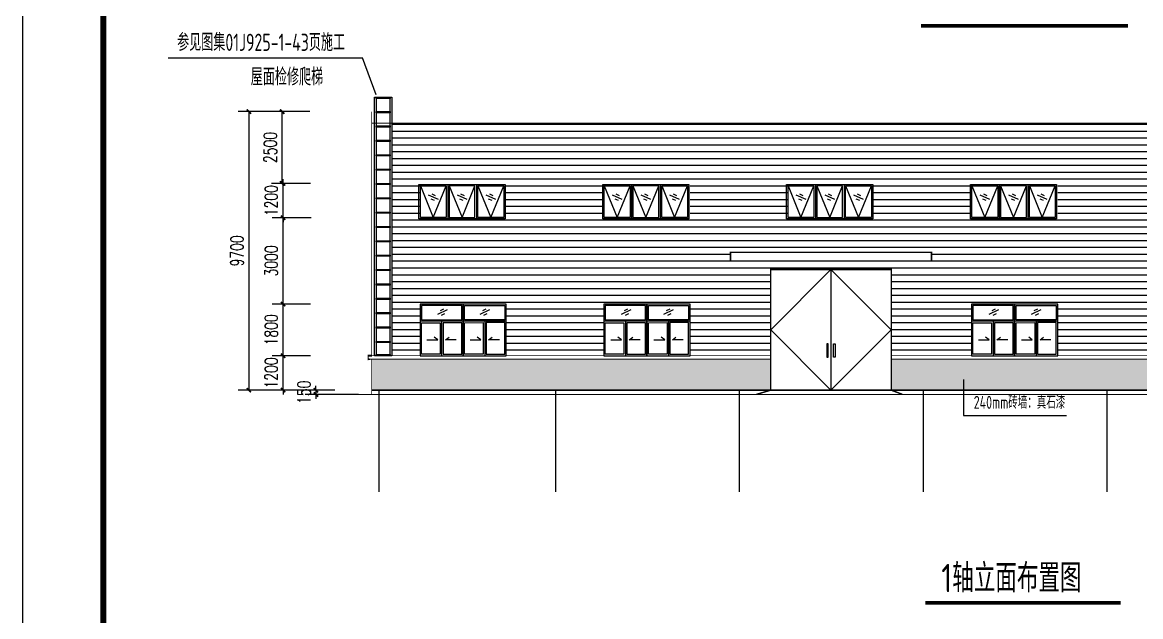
# Model space of a CAD drawing. Extents: x 180850 to 1399066, y 48356 to 327880.
# Drawn here: x 675093 to 714025, y 253601 to 274296 of the extents above; entities that cross this region are included whole.
import ezdxf
from ezdxf.enums import TextEntityAlignment as Align

# ---------------------------------------------------------------- set-up
doc = ezdxf.new("R2010")
doc.units = 0
doc.header["$LTSCALE"] = 1000
for name, color, linetype in [('AXIS', 3, 'Continuous'), ('DIM_SYMB', 3, 'Continuous'), ('PUB_DIM', 3, 'Continuous'), ('PUB_TEXT', 7, 'Continuous'), ('PUB_TITLE', 4, 'Continuous'), ('TEXT', 7, 'Continuous')]:
    doc.layers.add(name, color=color, linetype=linetype)
doc.styles.add('_TCH_DIM_T3', font='SIMPLEX', dxfattribs={"width": 0.7058823529411765, "bigfont": 'GBCBIG'})
doc.styles.add('C', font='tssdeng.shx', dxfattribs={"height": 3, "bigfont": 'tssdchn.shx'})
doc.styles.add('TSSD_Norm', font='tssdeng.shx', dxfattribs={"bigfont": 'hztxt.shx'})
doc.dimstyles.new('_TCH_ARCH&&150', dxfattribs={"dimtxt": 446.25, "dimasz": 150, "dimexe": 375, "dimexo": 450, "dimgap": 189.375, "dimtad": 1, "dimdec": 0, "dimzin": 0, "dimdsep": 46, "dimtxsty": '_TCH_DIM_T3', "dimblk": 'ARCHTICK', "dimcen": 0.09, "dimclrd": 3, "dimclre": 3, "dimclrt": 7, "dimazin": 2, "dimtfac": 1, "dimtdec": 0, "dimtix": 1, "dimtmove": 2, "dimatfit": 3, "dimfxl": 1, "dimtolj": 1, "dimtzin": 0, "dimarcsym": 0})

# ---------------------------------------------------------------- blocks, each defined once
blk = doc.blocks.new('A$C5AE57A66')
at = {"color": 2}
for points in [[(-0.0008915122598409653, 9000.000935267366), (59.0210630488582, 9000.000935267366), (59.0210630488582, 0.0009352673660032451), (-0.0008915122598409653, 0.0009352673660032451)], [(59.0210630488582, 9000.000935267366), (540.9771539266221, 9000.000935267366), (540.9771539266221, 8961.688499149866), (59.0210630488582, 8961.688499149866)], [(540.9771539266221, 9000.000935267366), (599.9991084877402, 9000.000935267366), (599.9991084877402, 0.0009352673660032451), (540.9771539266221, 0.0009352673660032451)], [(59.0210630488582, 8500.000935267366), (540.9771539266221, 8500.000935267366), (540.9771539266221, 8461.688499149866), (59.0210630488582, 8461.688499149866)], [(59.0210630488582, 8000.000935267366), (540.9771539266221, 8000.000935267366), (540.9771539266221, 7961.688499149866), (59.0210630488582, 7961.688499149866)], [(59.0210630488582, 7500.000935267366), (540.9771539266221, 7500.000935267366), (540.9771539266221, 7461.688499149866), (59.0210630488582, 7461.688499149866)], [(59.0210630488582, 7000.000935267366), (540.9771539266221, 7000.000935267366), (540.9771539266221, 6961.688499149866), (59.0210630488582, 6961.688499149866)], [(59.0210630488582, 6500.000935267366), (540.9771539266221, 6500.000935267366), (540.9771539266221, 6461.688499149866), (59.0210630488582, 6461.688499149866)], [(59.0210630488582, 6000.000935267366), (540.9771539266221, 6000.000935267366), (540.9771539266221, 5961.688499149866), (59.0210630488582, 5961.688499149866)], [(59.0210630488582, 5500.000935267366), (540.9771539266221, 5500.000935267366), (540.9771539266221, 5461.688499149866), (59.0210630488582, 5461.688499149866)], [(59.0210630488582, 5000.000935267366), (540.9771539266221, 5000.000935267366), (540.9771539266221, 4961.688499149866), (59.0210630488582, 4961.688499149866)], [(59.0210630488582, 4500.000935267366), (540.9771539266221, 4500.000935267366), (540.9771539266221, 4461.688499149866), (59.0210630488582, 4461.688499149866)], [(59.0210630488582, 4000.000935267366), (540.9771539266221, 4000.000935267366), (540.9771539266221, 3961.688499149866), (59.0210630488582, 3961.688499149866)], [(59.0210630488582, 3500.000935267366), (540.9771539266221, 3500.000935267366), (540.9771539266221, 3461.688499149866), (59.0210630488582, 3461.688499149866)], [(59.0210630488582, 3000.000935267366), (540.9771539266221, 3000.000935267366), (540.9771539266221, 2961.688499149866), (59.0210630488582, 2961.688499149866)], [(59.0210630488582, 2500.000935267366), (540.9771539266221, 2500.000935267366), (540.9771539266221, 2461.688499149866), (59.0210630488582, 2461.688499149866)], [(59.0210630488582, 2000.000935267366), (540.9771539266221, 2000.000935267366), (540.9771539266221, 1961.688499149866), (59.0210630488582, 1961.688499149866)], [(59.0210630488582, 1500.000935267366), (540.9771539266221, 1500.000935267366), (540.9771539266221, 1461.688499149866), (59.0210630488582, 1461.688499149866)], [(59.0210630488582, 1000.000935267366), (540.9771539266221, 1000.000935267366), (540.9771539266221, 961.6884991498664), (59.0210630488582, 961.6884991498664)], [(59.0210630488582, 500.000935267366), (540.9771539266221, 500.000935267366), (540.9771539266221, 461.6884991498664), (59.0210630488582, 461.6884991498664)], [(59.0210630488582, 38.3133713848656), (540.9771539266221, 38.3133713848656), (540.9771539266221, 0.0009352673660032451), (59.0210630488582, 0.0009352673660032451)]]:
    blk.add_lwpolyline(points, close=True, dxfattribs=at)
blk = doc.blocks.new('_ArchTick')
at = {"color": 0, "linetype": 'ByBlock', "const_width": 0.4}
blk.add_lwpolyline([(-0.5, -0.5), (0.5, 0.5)], dxfattribs=at)
blk = doc.blocks.new('*D434')
at = {"layer": 'Defpoints', "color": 0, "transparency": 16777216}
for p in [(684170.0298048204, 262688.0102432028), (685578.3136841184, 262688.0102432028), (685578.3136841184, 261487.931072564)]:
    blk.add_point(p, dxfattribs=at)
at = {"layer": 'PUB_DIM', "color": 3, "lineweight": -2, "transparency": 16777216}
for p, q in [((684170.0298048204, 262688.0102432028), (684170.0298048204, 262838.0102432028)), ((685128.3136841184, 262688.0102432028), (683795.0298048204, 262688.0102432028)), ((684170.0298048203, 261487.931072564), (684170.0298048204, 262688.0102432028)), ((685128.3136841184, 261487.931072564), (683795.0298048203, 261487.931072564)), ((684170.0298048203, 261487.931072564), (684170.0298048203, 261337.931072564))]:
    blk.add_line(p, q, dxfattribs=at)
at = {"layer": 'PUB_DIM', "color": 3, "lineweight": -2, "transparency": 16777216, "xscale": 150, "yscale": 150, "zscale": 150}
for p, rotation in [((684170.0298048204, 262688.0102432028), 270), ((684170.0298048203, 261487.931072564), 90)]:
    blk.add_blockref('_ArchTick', p, dxfattribs=dict(at, rotation=rotation))
at = {"layer": 'PUB_DIM', "color": 7, "transparency": 16777216, "insert": (683757.5298048203, 262087.9706578835), "char_height": 446.25, "attachment_point": 5, "rotation": 90, "style": '_TCH_DIM_T3'}
blk.add_mtext('\\A1;1200', dxfattribs=at)
blk = doc.blocks.new('*D435')
at = {"layer": 'Defpoints', "color": 0, "transparency": 16777216}
for p in [(684170.0298048204, 264488.0102432029), (685578.3136841184, 264488.0102432029), (685578.3136841184, 262688.0102432028)]:
    blk.add_point(p, dxfattribs=at)
at = {"layer": 'PUB_DIM', "color": 3, "lineweight": -2, "transparency": 16777216}
for p, q in [((685128.3136841184, 264488.0102432029), (683795.0298048204, 264488.0102432029)), ((684170.0298048204, 262688.0102432028), (684170.0298048204, 264488.0102432029)), ((685128.3136841184, 262688.0102432028), (683795.0298048204, 262688.0102432028))]:
    blk.add_line(p, q, dxfattribs=at)
at = {"layer": 'PUB_DIM', "color": 3, "lineweight": -2, "transparency": 16777216, "xscale": 150, "yscale": 150, "zscale": 150}
for p, rotation in [((684170.0298048204, 264488.0102432029), 90), ((684170.0298048204, 262688.0102432028), 270)]:
    blk.add_blockref('_ArchTick', p, dxfattribs=dict(at, rotation=rotation))
at = {"layer": 'PUB_DIM', "color": 7, "transparency": 16777216, "insert": (683757.5298048203, 263588.010243203), "char_height": 446.25, "attachment_point": 5, "rotation": 90, "style": '_TCH_DIM_T3'}
blk.add_mtext('\\A1;1800', dxfattribs=at)
blk = doc.blocks.new('*D436')
at = {"layer": 'Defpoints', "color": 0, "transparency": 16777216}
for p in [(684170.0298048204, 267487.931072558), (685594.5952643544, 267487.931072558, -3.967477848994649), (685578.3136841184, 264488.0102432029)]:
    blk.add_point(p, dxfattribs=at)
at = {"layer": 'PUB_DIM', "color": 3, "lineweight": -2, "transparency": 16777216}
for p, q in [((685144.5952643544, 267487.931072558), (683795.0298048204, 267487.931072558)), ((684170.0298048204, 264488.0102432029), (684170.0298048204, 267487.931072558)), ((685128.3136841184, 264488.0102432029), (683795.0298048204, 264488.0102432029))]:
    blk.add_line(p, q, dxfattribs=at)
at = {"layer": 'PUB_DIM', "color": 3, "lineweight": -2, "transparency": 16777216, "xscale": 150, "yscale": 150, "zscale": 150}
for p, rotation in [((684170.0298048204, 267487.931072558), 90), ((684170.0298048204, 264488.0102432029), 270)]:
    blk.add_blockref('_ArchTick', p, dxfattribs=dict(at, rotation=rotation))
at = {"layer": 'PUB_DIM', "color": 7, "transparency": 16777216, "insert": (683757.5298048203, 265987.9706578806), "char_height": 446.25, "attachment_point": 5, "rotation": 90, "style": '_TCH_DIM_T3'}
blk.add_mtext('\\A1;3000', dxfattribs=at)
blk = doc.blocks.new('*D437')
at = {"layer": 'Defpoints', "color": 0, "transparency": 16777216}
for p in [(684170.0298048204, 268687.9302481315), (685578.3136841184, 268687.9302481315), (685594.5952643544, 267487.931072558, -3.967477848994649)]:
    blk.add_point(p, dxfattribs=at)
at = {"layer": 'PUB_DIM', "color": 3, "lineweight": -2, "transparency": 16777216}
for p, q in [((685128.3136841184, 268687.9302481315), (683795.0298048204, 268687.9302481315)), ((684170.0298048204, 268687.9302481315), (684170.0298048204, 268837.9302481315)), ((684170.0298048204, 267487.931072558), (684170.0298048204, 268687.9302481315)), ((685144.5952643544, 267487.931072558), (683795.0298048204, 267487.931072558)), ((684170.0298048204, 267487.931072558), (684170.0298048204, 267337.931072558))]:
    blk.add_line(p, q, dxfattribs=at)
at = {"layer": 'PUB_DIM', "color": 3, "lineweight": -2, "transparency": 16777216, "xscale": 150, "yscale": 150, "zscale": 150}
for p, rotation in [((684170.0298048204, 268687.9302481315), 270), ((684170.0298048204, 267487.931072558), 90)]:
    blk.add_blockref('_ArchTick', p, dxfattribs=dict(at, rotation=rotation))
at = {"layer": 'PUB_DIM', "color": 7, "transparency": 16777216, "insert": (683757.5298048203, 268087.9306603448), "char_height": 446.25, "attachment_point": 5, "rotation": 90, "style": '_TCH_DIM_T3'}
blk.add_mtext('\\A1;1200', dxfattribs=at)
blk = doc.blocks.new('*D438')
at = {"layer": 'Defpoints', "color": 0, "transparency": 16777216}
for p in [(684136.7363428116, 271187.8510774866), (685545.0202221096, 271187.8510774866), (685578.3136841184, 268687.9302481315)]:
    blk.add_point(p, dxfattribs=at)
at = {"layer": 'PUB_DIM', "color": 3, "lineweight": -2, "transparency": 16777216}
for p, q in [((685095.0202221096, 271187.8510774866), (683761.7363428116, 271187.8510774866)), ((684136.7363428116, 268687.9302481315), (684136.7363428116, 271187.8510774866)), ((685128.3136841184, 268687.9302481315), (683761.7363428116, 268687.9302481315))]:
    blk.add_line(p, q, dxfattribs=at)
at = {"layer": 'PUB_DIM', "color": 3, "lineweight": -2, "transparency": 16777216, "xscale": 150, "yscale": 150, "zscale": 150}
for p, rotation in [((684136.7363428116, 271187.8510774866), 90), ((684136.7363428116, 268687.9302481315), 270)]:
    blk.add_blockref('_ArchTick', p, dxfattribs=dict(at, rotation=rotation))
at = {"layer": 'PUB_DIM', "color": 7, "transparency": 16777216, "insert": (683724.2363428115, 269937.8906628092), "char_height": 446.25, "attachment_point": 5, "rotation": 90, "style": '_TCH_DIM_T3'}
blk.add_mtext('\\A1;2500', dxfattribs=at)
blk = doc.blocks.new('*D439')
at = {"layer": 'Defpoints', "color": 0, "transparency": 16777216}
for p in [(685545.0202221096, 271187.8510774866), (682977.9873808696, 261487.931072564), (685578.3136841184, 261487.931072564)]:
    blk.add_point(p, dxfattribs=at)
at = {"layer": 'PUB_DIM', "color": 3, "lineweight": -2, "transparency": 16777216}
for p, q in [((685095.0202221096, 271187.8510774866), (682602.9873808697, 271187.8510774866)), ((682977.9873808697, 271187.8510774866), (682977.9873808696, 261487.931072564)), ((685128.3136841184, 261487.931072564), (682602.9873808696, 261487.931072564))]:
    blk.add_line(p, q, dxfattribs=at)
at = {"layer": 'PUB_DIM', "color": 3, "lineweight": -2, "transparency": 16777216, "xscale": 150, "yscale": 150, "zscale": 150}
for p, rotation in [((682977.9873808697, 271187.8510774866), 90), ((682977.9873808696, 261487.931072564), 270)]:
    blk.add_blockref('_ArchTick', p, dxfattribs=dict(at, rotation=rotation))
at = {"layer": 'PUB_DIM', "color": 7, "transparency": 16777216, "insert": (682565.4873808696, 266337.8910750254), "char_height": 446.25, "attachment_point": 5, "rotation": 90, "style": '_TCH_DIM_T3'}
blk.add_mtext('\\A1;9700', dxfattribs=at)
blk = doc.blocks.new('*D2074')
at = {"layer": 'Defpoints', "color": 0, "transparency": 16777216}
for p in [(685312.5, 261338.0798567304), (686420.9986579507, 261488.0799393711), (687250.3111378875, 261338.0798567304)]:
    blk.add_point(p, dxfattribs=at)
at = {"layer": 'PUB_DIM', "color": 3, "lineweight": -2, "transparency": 16777216}
for p, q in [((685312.5, 261488.0799393711), (685312.5, 261638.0799393711)), ((685970.9986579507, 261488.0799393711), (684937.5, 261488.0799393711)), ((686800.3111378875, 261338.0798567304), (684937.5, 261338.0798567304)), ((685312.5, 261488.0799393711), (685312.5, 261338.0798567304)), ((685312.5, 261338.0798567304), (685312.5, 261188.0798567304))]:
    blk.add_line(p, q, dxfattribs=at)
at = {"layer": 'PUB_DIM', "color": 3, "lineweight": -2, "transparency": 16777216, "xscale": 150, "yscale": 150, "zscale": 150}
for p, rotation in [((685312.5, 261488.0799393711), 270), ((685312.5, 261338.0798567304), 90)]:
    blk.add_blockref('_ArchTick', p, dxfattribs=dict(at, rotation=rotation))
at = {"layer": 'PUB_DIM', "color": 7, "transparency": 16777216, "insert": (684900, 261413.0798980509), "char_height": 446.25, "attachment_point": 5, "rotation": 90, "style": '_TCH_DIM_T3'}
blk.add_mtext('\\A1;150', dxfattribs=at)

msp = doc.modelspace()

# ---------------------------------------------------------------- hatches: boundary and pattern name
h = msp.add_hatch()
h.set_pattern_fill('ANSI31', scale=150, angle=315)
h.set_pattern_definition([(0, (0, 0), (7.105427357601002e-14, 238.125), [])])
h.paths.add_polyline_path([(738448.4056219371, 270787.7760368803), (687956.7570539451, 270787.8541173941), (687956.7570539451, 262687.9310725643), (688938.1817103456, 262687.931072565), (688938.1817103476, 264487.8519019859), (691938.211710347, 264487.851901983), (691938.2117103449, 262687.931072567), (695338.1817103456, 262687.9310725693), (695338.1817103476, 264487.8519019859), (698338.211710347, 264487.851901983), (698338.2117103449, 262687.9310725713), (701144.4996282085, 262687.9310725732), (701144.4988425914, 265687.9025063709), (705344.498863498, 265687.902506367), (705344.499649138, 262687.8432329073), (708138.1817103456, 262687.8436523551), (708138.1817103476, 264487.8519019859), (711138.211710347, 264487.851901983), (711138.2117103449, 262687.8441027843), (714538.1817103456, 262687.8446132611), (714538.1817103476, 264487.8519019859), (717538.211710347, 264487.851901983), (717538.2117103449, 262687.8450636903), (720344.4996282308, 262687.8454850308), (720344.4988425914, 265687.9025063709), (724544.498863498, 265687.902506367), (724544.4996491371, 262687.8465849051), (727338.1817103456, 262687.8476532549), (727338.1817103476, 264487.8519019859), (730338.211710347, 264487.851901983), (730338.2117103449, 262687.8488005156), (733738.1817103456, 262687.85010072), (733738.1817103476, 264487.8519019859), (736738.211710347, 264487.851901983), (736738.2117103449, 262687.8512479807), (738448.4056219519, 262687.8519019869)])
h.paths.add_polyline_path([(711138.2117103474, 267487.9302481315), (708138.2117103474, 267487.9302481264), (708138.2117103453, 268687.9302481264), (711138.2117103453, 268687.9302481315)], flags=16)
h.paths.add_polyline_path([(711088.5753235413, 267537.9556435632), (710188.5223664899, 267537.9181857553), (710188.515223631, 268637.9181857042), (711088.5681806825, 268637.955643512)], flags=0)
h.paths.add_polyline_path([(714538.2117103453, 268687.9302481264), (717538.2117103453, 268687.9302481315), (717538.2117103474, 267487.9302481315), (714538.2117103474, 267487.9302481264)], flags=16)
h.paths.add_polyline_path([(710088.2130822985, 267537.9302481298), (709188.2117103474, 267537.9302481282), (709188.2097590807, 268637.9206360271), (710088.2111310317, 268637.9206360286)], flags=0)
h.paths.add_polyline_path([(714588.1517103479, 267537.9302481265), (714588.1497590811, 268637.9206360254), (715488.2097590807, 268637.9206360269), (715488.2117103474, 267537.930248128)], flags=0)
h.paths.add_polyline_path([(709088.2117103474, 267537.930248128), (708188.1517103479, 267537.9302481265), (708188.1497590811, 268637.9206360254), (709088.2097590807, 268637.9206360269)], flags=0)
h.paths.add_polyline_path([(715588.2117103474, 267537.9302481282), (715588.2097590807, 268637.9206360271), (716488.2111310317, 268637.9206360286), (716488.2130822985, 267537.9302481298)], flags=0)
h.paths.add_polyline_path([(716588.5223664899, 267537.9181857553), (716588.515223631, 268637.9181857042), (717488.5681806825, 268637.955643512), (717488.5753235413, 267537.9556435632)], flags=0)
h.paths.add_polyline_path([(706744.4995054728, 266287.9028363478), (706744.4995054725, 265987.9028363478), (699744.4995054724, 265987.9028363527), (699744.4995054727, 266287.9028363527)], flags=16)
h.paths.add_polyline_path([(718944.4995054727, 266287.9028363527), (725944.4995054728, 266287.9028363478), (725944.4995054725, 265987.9028363478), (718944.4995054724, 265987.9028363527)], flags=16)
h.paths.add_polyline_path([(704738.2117103474, 267487.9302481315), (701738.2117103474, 267487.9302481264), (701738.2117103453, 268687.9302481264), (704738.2117103453, 268687.9302481315)], flags=16)
h.paths.add_polyline_path([(704688.5753235413, 267537.9556435632), (703788.5223664899, 267537.9181857553), (703788.515223631, 268637.9181857042), (704688.5681806825, 268637.955643512)], flags=0)
h.paths.add_polyline_path([(720938.2117103453, 268687.9302481264), (723938.2117103453, 268687.9302481315), (723938.2117103474, 267487.9302481315), (720938.2117103474, 267487.9302481264)], flags=16)
h.paths.add_polyline_path([(703688.2130822985, 267537.9302481298), (702788.2117103474, 267537.9302481282), (702788.2097590807, 268637.9206360271), (703688.2111310317, 268637.9206360286)], flags=0)
h.paths.add_polyline_path([(720988.1517103479, 267537.9302481265), (720988.1497590811, 268637.9206360254), (721888.2097590807, 268637.9206360269), (721888.2117103474, 267537.930248128)], flags=0)
h.paths.add_polyline_path([(702688.2117103474, 267537.930248128), (701788.1517103479, 267537.9302481265), (701788.1497590811, 268637.9206360254), (702688.2097590807, 268637.9206360269)], flags=0)
h.paths.add_polyline_path([(721988.2117103474, 267537.9302481282), (721988.2097590807, 268637.9206360271), (722888.2111310317, 268637.9206360286), (722888.2130822985, 267537.9302481298)], flags=0)
h.paths.add_polyline_path([(722988.5223664899, 267537.9181857553), (722988.515223631, 268637.9181857042), (723888.5681806825, 268637.955643512), (723888.5753235413, 267537.9556435632)], flags=0)
h.paths.add_polyline_path([(698338.2117103474, 267487.9302481315), (695338.2117103474, 267487.9302481264), (695338.2117103453, 268687.9302481264), (698338.2117103453, 268687.9302481315)], flags=16)
h.paths.add_polyline_path([(698288.5753235413, 267537.9556435632), (697388.5223664899, 267537.9181857553), (697388.515223631, 268637.9181857042), (698288.5681806825, 268637.955643512)], flags=0)
h.paths.add_polyline_path([(727338.2117103453, 268687.9302481264), (730338.2117103453, 268687.9302481315), (730338.2117103474, 267487.9302481315), (727338.2117103474, 267487.9302481264)], flags=16)
h.paths.add_polyline_path([(697288.2130822985, 267537.9302481298), (696388.2117103474, 267537.9302481282), (696388.2097590807, 268637.9206360271), (697288.2111310317, 268637.9206360286)], flags=0)
h.paths.add_polyline_path([(727388.1517103479, 267537.9302481265), (727388.1497590811, 268637.9206360254), (728288.2097590807, 268637.9206360269), (728288.2117103474, 267537.930248128)], flags=0)
h.paths.add_polyline_path([(696288.2117103474, 267537.930248128), (695388.1517103479, 267537.9302481265), (695388.1497590811, 268637.9206360254), (696288.2097590807, 268637.9206360269)], flags=0)
h.paths.add_polyline_path([(728388.2117103474, 267537.9302481282), (728388.2097590807, 268637.9206360271), (729288.2111310317, 268637.9206360286), (729288.2130822985, 267537.9302481298)], flags=0)
h.paths.add_polyline_path([(729388.5223664899, 267537.9181857553), (729388.515223631, 268637.9181857042), (730288.5681806825, 268637.955643512), (730288.5753235413, 267537.9556435632)], flags=0)
h.paths.add_polyline_path([(691938.2117103474, 267487.9302481315), (688938.2117103474, 267487.9302481264), (688938.2117103453, 268687.9302481264), (691938.2117103453, 268687.9302481315)], flags=16)
h.paths.add_polyline_path([(691888.5753235413, 267537.9556435632), (690988.5223664899, 267537.9181857553), (690988.515223631, 268637.9181857042), (691888.5681806825, 268637.955643512)], flags=0)
h.paths.add_polyline_path([(733738.2117103453, 268687.9302481264), (736738.2117103453, 268687.9302481315), (736738.2117103474, 267487.9302481315), (733738.2117103474, 267487.9302481264)], flags=16)
h.paths.add_polyline_path([(690888.2130822985, 267537.9302481298), (689988.2117103474, 267537.9302481282), (689988.2097590807, 268637.9206360271), (690888.2111310317, 268637.9206360286)], flags=0)
h.paths.add_polyline_path([(733788.1517103479, 267537.9302481265), (733788.1497590811, 268637.9206360254), (734688.2097590807, 268637.9206360269), (734688.2117103474, 267537.930248128)], flags=0)
h.paths.add_polyline_path([(689888.2117103474, 267537.930248128), (688988.1517103479, 267537.9302481265), (688988.1497590811, 268637.9206360254), (689888.2097590807, 268637.9206360269)], flags=0)
h.paths.add_polyline_path([(734788.2117103474, 267537.9302481282), (734788.2097590807, 268637.9206360271), (735688.2111310317, 268637.9206360286), (735688.2130822985, 267537.9302481298)], flags=0)
h.paths.add_polyline_path([(735788.5223664899, 267537.9181857553), (735788.515223631, 268637.9181857042), (736688.5681806825, 268637.955643512), (736688.5753235413, 267537.9556435632)], flags=0)
h.paths.add_polyline_path([(709430.9737061466, 270133.0983698181), (710512.3910289813, 270133.0983698181)], flags=16)
at = {"true_color": 0xc7c8ca}
h = msp.add_hatch(dxfattribs=at)
h.set_pattern_fill('AR-B816', color=9, scale=150)
h.set_pattern_definition([(0, (0, 0), (0, 181.9656), []), (90, (0, 0), (-181.9656, 181.9656), [181.9656, -181.9656])])
h.paths.add_polyline_path([(701144.4996596334, 262567.9310725732), (687251.8554098598, 262567.9310725638), (687251.8557398644, 261487.9310725633), (701144.4999424638, 261487.9095889155)])
h.paths.add_polyline_path([(720344.4996596386, 262567.9113191437), (705344.4996805397, 262567.9321724537), (705344.4999633721, 261487.9030940165), (720344.4243568612, 261487.8798980655), (720344.4999424657, 261487.9025063689)])
h.paths.add_polyline_path([(738448.4056219521, 262567.8519019869), (724544.4996805477, 262567.901134969), (724544.4999633722, 261487.9025063649), (724544.5746496406, 261487.8739158105), (738448.405621954, 261487.8532118161)])

# ---------------------------------------------------------------- linework, layer by layer
for p, q in [((689900.2629629781, 268651), (689900.2479629784, 267451)), ((690900.2479629784, 268651), (690900.2479629784, 267451)), ((696300.2629629781, 268651), (696300.2479629784, 267451)), ((697300.2479629784, 268651), (697300.2479629784, 267451)), ((702700.2629629781, 268651), (702700.2479629784, 267451)), ((703700.2479629784, 268651), (703700.2479629784, 267451)), ((709100.2629629781, 268651), (709100.2479629784, 267451)), ((710100.2479629784, 268651), (710100.2479629784, 267451)), ((689225.5637201667, 268291.8804954202), (689563.8755716339, 268139.2711518083)), ((689350.1907867987, 268323.9283763027), (689467.8538671008, 268266.8657930251)), ((690225.8949772671, 268291.8642168418), (690564.2068287344, 268139.2548732298)), ((690350.5220438992, 268323.9120977243), (690468.1851242012, 268266.8495144466)), ((691225.9439207588, 268291.8642168418), (691564.255772226, 268139.2548732298)), ((691350.5709873908, 268323.9120977243), (691468.2340676929, 268266.8495144466)), ((695625.5637201667, 268291.8804954202), (695963.8755716339, 268139.2711518083)), ((695750.1907867987, 268323.9283763027), (695867.8538671008, 268266.8657930251)), ((696625.8949772671, 268291.8642168418), (696964.2068287344, 268139.2548732298)), ((696750.5220438992, 268323.9120977243), (696868.1851242012, 268266.8495144466)), ((697625.9439207588, 268291.8642168418), (697964.255772226, 268139.2548732298)), ((697750.5709873908, 268323.9120977243), (697868.2340676929, 268266.8495144466)), ((702025.5637201667, 268291.8804954202), (702363.8755716339, 268139.2711518083)), ((702150.1907867987, 268323.9283763027), (702267.8538671008, 268266.8657930251)), ((703025.8949772671, 268291.8642168418), (703364.2068287344, 268139.2548732298)), ((703150.5220438992, 268323.9120977243), (703268.1851242012, 268266.8495144466)), ((704025.9439207588, 268291.8642168418), (704364.255772226, 268139.2548732298)), ((704150.5709873908, 268323.9120977243), (704268.2340676929, 268266.8495144466)), ((708425.5637201667, 268291.8804954202), (708763.8755716339, 268139.2711518083)), ((708550.1907867987, 268323.9283763027), (708667.8538671008, 268266.8657930251)), ((709425.8949772671, 268291.8642168418), (709764.2068287344, 268139.2548732298)), ((709550.5220438992, 268323.9120977243), (709668.1851242012, 268266.8495144466)), ((710425.9439207588, 268291.8642168418), (710764.255772226, 268139.2548732298)), ((710550.5709873908, 268323.9120977243), (710668.2340676929, 268266.8495144466)), ((689313.9918300181, 268156.0283129177), (689431.6549103202, 268098.9657296401)), ((690314.3230871186, 268156.0120343392), (690431.9861674206, 268098.9494510615)), ((691314.3720306102, 268156.0120343392), (691432.0351109123, 268098.9494510615)), ((695713.9918300181, 268156.0283129177), (695831.6549103202, 268098.9657296401)), ((696714.3230871186, 268156.0120343392), (696831.9861674206, 268098.9494510615)), ((697714.3720306102, 268156.0120343392), (697832.0351109123, 268098.9494510615)), ((702113.9918300181, 268156.0283129177), (702231.6549103202, 268098.9657296401)), ((703114.3230871186, 268156.0120343392), (703231.9861674206, 268098.9494510615)), ((704114.3720306102, 268156.0120343392), (704232.0351109123, 268098.9494510615)), ((708513.9918300181, 268156.0283129177), (708631.6549103202, 268098.9657296401)), ((709514.3230871186, 268156.0120343392), (709631.9861674206, 268098.9494510615)), ((710514.3720306102, 268156.0120343392), (710632.0351109123, 268098.9494510615)), ((688900.2479629784, 267451), (691900.307962978, 267451)), ((695300.2479629784, 267451), (698300.307962978, 267451)), ((701700.2479629784, 267451), (704700.307962978, 267451)), ((708100.2479629784, 267451), (711100.307962978, 267451)), ((703244.4988530447, 265687.9025063689), (701144.4993925286, 263587.9025063699)), ((703244.4988530449, 265687.9025063689), (703244.4988530449, 261487.9025063688)), ((703244.4988530449, 265687.9025063689), (705344.4983135611, 263587.9025063699)), ((690438.1667103475, 264487.8519019844), (690438.1667103454, 262687.8519019844)), ((690438.1967103452, 262687.8519019844), (690438.1967103473, 264487.8519019844)), ((696838.1667103475, 264487.8519019844), (696838.1667103454, 262687.8519019844)), ((696838.1967103452, 262687.8519019844), (696838.1967103473, 264487.8519019844)), ((709638.1667103475, 264487.8519019844), (709638.1667103454, 262687.8519019844)), ((709638.1967103452, 262687.8519019844), (709638.1967103473, 264487.8519019844)), ((689881.3600378243, 264280.1248224153), (689543.048186357, 264127.5154788038)), ((689756.7329711923, 264312.1727032979), (689639.0698908902, 264255.1101200205)), ((689792.9319279728, 264144.2726399129), (689675.2688476708, 264087.2100566353)), ((691354.3126862642, 264280.1411009923), (691016.0008347969, 264127.5317573808)), ((691229.6856196322, 264312.188981875), (691112.0225393301, 264255.1263985975)), ((691265.8845764127, 264144.2889184899), (691148.2214961107, 264087.2263352124)), ((696281.3600378243, 264280.1248224153), (695943.048186357, 264127.5154788038)), ((696156.7329711923, 264312.1727032979), (696039.0698908902, 264255.1101200205)), ((696192.9319279728, 264144.2726399129), (696075.2688476708, 264087.2100566353)), ((697754.3126862642, 264280.1411009923), (697416.0008347969, 264127.5317573808)), ((697629.6856196322, 264312.188981875), (697512.0225393301, 264255.1263985975)), ((697665.8845764127, 264144.2889184899), (697548.2214961107, 264087.2263352124)), ((709081.3600378243, 264280.1248224153), (708743.048186357, 264127.5154788038)), ((708956.7329711923, 264312.1727032979), (708839.0698908902, 264255.1101200205)), ((708992.9319279728, 264144.2726399129), (708875.2688476708, 264087.2100566353)), ((710554.3126862642, 264280.1411009923), (710216.0008347969, 264127.5317573808)), ((710429.6856196322, 264312.188981875), (710312.0225393301, 264255.1263985975)), ((710465.8845764127, 264144.2889184899), (710348.2214961107, 264087.2263352124)), ((691938.2117103463, 263887.851901983), (688938.1217103474, 263887.8519019859)), ((689688.1592103468, 263887.8519019852), (689688.1592103454, 262687.8519019852)), ((691188.1104367358, 263888.0374894842), (691188.4073863862, 262688.0375262254)), ((698338.2117103463, 263887.851901983), (695338.1217103474, 263887.8519019859)), ((696088.1592103468, 263887.8519019852), (696088.1592103454, 262687.8519019852)), ((697588.1104367358, 263888.0374894842), (697588.4073863862, 262688.0375262254)), ((701144.5004924028, 263587.9014064952), (703244.499952919, 261487.9014064943)), ((705344.4994134353, 263587.9014064952), (703244.4999529192, 261487.9014064943)), ((711138.2117103463, 263887.851901983), (708138.1217103474, 263887.8519019859)), ((708888.1592103468, 263887.8519019852), (708888.1592103454, 262687.8519019852)), ((710388.1104367358, 263888.0374894842), (710388.4073863862, 262688.0375262254)), ((689177.4611284918, 263243.1456467993), (689554.1521612498, 263243.1456467989)), ((689554.1521612498, 263243.1456467989), (689429.3164276807, 263327.5907265612)), ((689822.2262594405, 263243.1456467987), (689947.0619930099, 263327.5907265607)), ((690198.9172921985, 263243.1456467983), (689822.2262594405, 263243.1456467987)), ((690677.5119082689, 263243.2048628423), (691054.2029294934, 263243.2980780678)), ((691054.2029294934, 263243.2980780678), (690929.3463031322, 263327.7122636382)), ((691322.2770194764, 263243.3644151592), (691447.0918526092, 263327.8403839421)), ((691698.9680407009, 263243.4576303847), (691322.2770194764, 263243.3644151592)), ((695577.4611284918, 263243.1456467993), (695954.1521612498, 263243.1456467989)), ((695954.1521612498, 263243.1456467989), (695829.3164276807, 263327.5907265612)), ((696222.2262594405, 263243.1456467987), (696347.0619930099, 263327.5907265607)), ((696598.9172921985, 263243.1456467983), (696222.2262594405, 263243.1456467987)), ((697077.5119082689, 263243.2048628423), (697454.2029294934, 263243.2980780678)), ((697454.2029294934, 263243.2980780678), (697329.3463031322, 263327.7122636382)), ((697722.2770194764, 263243.3644151592), (697847.0918526092, 263327.8403839421)), ((698098.9680407009, 263243.4576303847), (697722.2770194764, 263243.3644151592)), ((708377.4611284918, 263243.1456467993), (708754.1521612498, 263243.1456467989)), ((708754.1521612498, 263243.1456467989), (708629.3164276807, 263327.5907265612)), ((709022.2262594405, 263243.1456467987), (709147.0619930099, 263327.5907265607)), ((709398.9172921985, 263243.1456467983), (709022.2262594405, 263243.1456467987)), ((709877.5119082689, 263243.2048628423), (710254.2029294934, 263243.2980780678)), ((710254.2029294934, 263243.2980780678), (710129.3463031322, 263327.7122636382)), ((710522.2770194764, 263243.3644151592), (710647.0918526092, 263327.8403839421)), ((710898.9680407009, 263243.4576303847), (710522.2770194764, 263243.3644151592)), ((738448.4056219549, 261487.8519019869), (687251.8554098614, 261487.9310725639)), ((687251.8554098614, 261487.9310725639), (738448.4056219549, 261487.8519019869)), ((738448.405621954, 261487.8519019869), (687251.8554098619, 261487.931072564)), ((738448.405621954, 261487.851901987), (687251.8554098614, 261487.9310725639))]:
    msp.add_line(p, q)
at = {"color": 3}
for p, q in [((688949.8914926415, 268601.0253953806), (689399.9108283103, 267501.0066665286)), ((689399.9108283103, 267501.0066665286), (689849.944449693, 268600.9879375743)), ((689950.2485422923, 268600.990387899), (690400.2479629784, 267501)), ((690400.2479629784, 267501), (690850.2499142434, 268600.990387899)), ((690950.2499142434, 268600.990387899), (691400.2779629782, 267501)), ((691400.2779629782, 267501), (691850.309914243, 268600.990387899)), ((695349.8914926415, 268601.0253953806), (695799.9108283103, 267501.0066665286)), ((695799.9108283103, 267501.0066665286), (696249.944449693, 268600.9879375743)), ((696350.2485422923, 268600.990387899), (696800.2479629784, 267501)), ((696800.2479629784, 267501), (697250.2499142434, 268600.990387899)), ((697350.2499142434, 268600.990387899), (697800.2779629782, 267501)), ((697800.2779629782, 267501), (698250.309914243, 268600.990387899)), ((701749.8914926415, 268601.0253953806), (702199.9108283103, 267501.0066665286)), ((702199.9108283103, 267501.0066665286), (702649.944449693, 268600.9879375743)), ((702750.2485422923, 268600.990387899), (703200.2479629784, 267501)), ((703200.2479629784, 267501), (703650.2499142434, 268600.990387899)), ((703750.2499142434, 268600.990387899), (704200.2779629782, 267501)), ((704200.2779629782, 267501), (704650.309914243, 268600.990387899)), ((708149.8914926415, 268601.0253953806), (708599.9108283103, 267501.0066665286)), ((708599.9108283103, 267501.0066665286), (709049.944449693, 268600.9879375743)), ((709150.2485422923, 268600.990387899), (709600.2479629784, 267501)), ((709600.2479629784, 267501), (710050.2499142434, 268600.990387899)), ((710150.2499142434, 268600.990387899), (710600.2779629782, 267501)), ((710600.2779629782, 267501), (711050.309914243, 268600.990387899))]:
    msp.add_line(p, q, dxfattribs=at)
for points, const_width in [([(687251.8554098442, 271187.8552074572), (687251.8554098596, 262687.9310725639), (687131.8554098596, 262687.9310725637), (687131.8554098598, 262567.9310725637), (687251.8554098598, 262567.9310725639), (687251.853571702, 261333.5105526189)], 30), ([(738448.4056219364, 270787.7760368803), (687251.8554098442, 270787.8552074572)], 30), ([(700643.0098268522, 261337.902506369), (701144.4999424657, 261487.9025063689), (701144.4988425914, 265687.9025063709), (705344.498863498, 265687.902506367), (705344.4999633722, 261487.9025063649), (705736.340571421, 261337.902506369)], 50), ([(687251.8554098596, 262687.9310725638), (701144.5001656066, 262687.9310725732)], 30), ([(701144.5001656068, 262567.9310725732), (687251.8554098598, 262567.9310725638)], 30), ([(705344.499649138, 262687.8432329073), (720344.4996282308, 262687.8454850308)], 30), ([(720344.4996596386, 262567.9113191437), (705344.4996805397, 262567.9321724537)], 30), ([(686160.8490736288, 261333.5121772179), (739328.0932473582, 261333.4330066409)], 30), ([(738448.405621954, 261487.8532118161), (687250.4407382169, 261487.8532118161)], 30)]:
    msp.add_lwpolyline(points, dxfattribs=dict(const_width=const_width))
for points in [[(688900.2479629784, 268651), (691900.2479629784, 268651), (691900.2479629784, 267451), (688900.2479629784, 267451)], [(695300.2479629784, 268651), (698300.2479629784, 268651), (698300.2479629784, 267451), (695300.2479629784, 267451)], [(701700.2479629784, 268651), (704700.2479629784, 268651), (704700.2479629784, 267451), (701700.2479629784, 267451)], [(708100.2479629784, 268651), (711100.2479629784, 268651), (711100.2479629784, 267451), (708100.2479629784, 267451)], [(691938.211710347, 264487.851901983), (688938.1817103476, 264487.8519019859), (688938.1817103456, 262687.8519019859), (691938.2117103449, 262687.851901983)], [(688988.1217103475, 263937.8519019858), (690388.1967103463, 263937.8519019845), (690388.1947590818, 264437.8422898834), (688988.119759083, 264437.8422898848)], [(691888.271710346, 263937.851901983), (690488.1967103472, 263937.8519019844), (690488.1986616126, 264437.8422898833), (691888.2736616114, 264437.8422898819)], [(698338.211710347, 264487.851901983), (695338.1817103476, 264487.8519019859), (695338.1817103456, 262687.8519019859), (698338.2117103449, 262687.851901983)], [(695388.1217103475, 263937.8519019858), (696788.1967103463, 263937.8519019845), (696788.1947590818, 264437.8422898834), (695388.119759083, 264437.8422898848)], [(698288.271710346, 263937.851901983), (696888.1967103472, 263937.8519019844), (696888.1986616126, 264437.8422898833), (698288.2736616114, 264437.8422898819)], [(711138.211710347, 264487.851901983), (708138.1817103476, 264487.8519019859), (708138.1817103456, 262687.8519019859), (711138.2117103449, 262687.851901983)], [(708188.1217103475, 263937.8519019858), (709588.1967103463, 263937.8519019845), (709588.1947590818, 264437.8422898834), (708188.119759083, 264437.8422898848)], [(711088.271710346, 263937.851901983), (709688.1967103472, 263937.8519019844), (709688.1986616126, 264437.8422898833), (711088.2736616114, 264437.8422898819)], [(688988.1217103474, 263837.8519019858), (689638.1892103461, 263837.8519019852), (689638.1892103447, 262737.8519019852), (688988.121710346, 262737.8519019858)], [(690388.1967103462, 263837.8519019845), (689738.1292103474, 263837.8519019851), (689738.129210346, 262737.8519019851), (690388.1967103448, 262737.8519019845)], [(690488.0853310722, 263837.8642611059), (691138.1528111673, 263838.0251255367), (691138.4250150133, 262738.0251592162), (690488.3575349182, 262737.8642947854)], [(691888.1602882039, 263838.2107209242), (691238.0928081087, 263838.0498564934), (691238.3650119547, 262738.0498901729), (691888.4324920499, 262738.2107546037)], [(695388.1217103474, 263837.8519019858), (696038.1892103461, 263837.8519019852), (696038.1892103447, 262737.8519019852), (695388.121710346, 262737.8519019858)], [(696788.1967103462, 263837.8519019845), (696138.1292103474, 263837.8519019851), (696138.129210346, 262737.8519019851), (696788.1967103448, 262737.8519019845)], [(696888.0853310722, 263837.8642611059), (697538.1528111673, 263838.0251255367), (697538.4250150133, 262738.0251592162), (696888.3575349182, 262737.8642947854)], [(698288.1602882039, 263838.2107209242), (697638.0928081087, 263838.0498564934), (697638.3650119547, 262738.0498901729), (698288.4324920499, 262738.2107546037)], [(708188.1217103474, 263837.8519019858), (708838.1892103461, 263837.8519019852), (708838.1892103447, 262737.8519019852), (708188.121710346, 262737.8519019858)], [(709588.1967103462, 263837.8519019845), (708938.1292103474, 263837.8519019851), (708938.129210346, 262737.8519019851), (709588.1967103448, 262737.8519019845)], [(709688.0853310722, 263837.8642611059), (710338.1528111673, 263838.0251255367), (710338.4250150133, 262738.0251592162), (709688.3575349182, 262737.8642947854)], [(711088.1602882039, 263838.2107209242), (710438.0928081087, 263838.0498564934), (710438.3650119547, 262738.0498901729), (711088.4324920499, 262738.2107546037)], [(703151.6483101137, 263104.2369043204), (703099.251847608, 263104.2369043204), (703099.2518476087, 262640.6265625859), (703151.6483101144, 262640.6265625859)], [(703337.3515957247, 263104.2369043206), (703389.7480582304, 263104.2369043206), (703389.7480582304, 262640.6265625861), (703337.3515957247, 262640.6265625861)]]:
    msp.add_lwpolyline(points, close=True)
for points in [[(688949.8914926415, 268601.0253953806), (689849.944449693, 268600.9879375743), (689849.937306836, 267500.9879376254), (688949.8843497846, 267501.0253954318)], [(689950.2465910274, 267501), (690850.2479629784, 267501), (690850.2499142434, 268600.990387899), (689950.2485422923, 268600.990387899)], [(691850.307962978, 267501), (690950.2479629784, 267501), (690950.2499142434, 268600.990387899), (691850.309914243, 268600.990387899)], [(695349.8914926415, 268601.0253953806), (696249.944449693, 268600.9879375743), (696249.937306836, 267500.9879376254), (695349.8843497846, 267501.0253954318)], [(696350.2465910274, 267501), (697250.2479629784, 267501), (697250.2499142434, 268600.990387899), (696350.2485422923, 268600.990387899)], [(698250.307962978, 267501), (697350.2479629784, 267501), (697350.2499142434, 268600.990387899), (698250.309914243, 268600.990387899)], [(701749.8914926415, 268601.0253953806), (702649.944449693, 268600.9879375743), (702649.937306836, 267500.9879376254), (701749.8843497846, 267501.0253954318)], [(702750.2465910274, 267501), (703650.2479629784, 267501), (703650.2499142434, 268600.990387899), (702750.2485422923, 268600.990387899)], [(704650.307962978, 267501), (703750.2479629784, 267501), (703750.2499142434, 268600.990387899), (704650.309914243, 268600.990387899)], [(708149.8914926415, 268601.0253953806), (709049.944449693, 268600.9879375743), (709049.937306836, 267500.9879376254), (708149.8843497846, 267501.0253954318)], [(709150.2465910274, 267501), (710050.2479629784, 267501), (710050.2499142434, 268600.990387899), (709150.2485422923, 268600.990387899)], [(711050.307962978, 267501), (710150.2479629784, 267501), (710150.2499142434, 268600.990387899), (711050.309914243, 268600.990387899)]]:
    msp.add_lwpolyline(points, close=True, dxfattribs=at)
at = {"const_width": 50}
msp.add_lwpolyline([(699744.4995054724, 265987.9028363527), (706744.4995054725, 265987.9028363478), (706744.4995054728, 266287.9028363478), (699744.4995054727, 266287.9028363527)], close=True, dxfattribs=at)
at = {"layer": 'AXIS'}
for p, q in [((680170.3573741633, 273064.1698359332), (686931.0230158836, 273064.1698359516)), ((687415.7790085062, 271768.6519003088), (686931.0230158836, 273064.1698359516)), ((687498.4056219549, 261485.9938350133), (687498.4056219549, 257948.0148509314)), ((693648.4056219549, 261485.9938350133), (693648.4056219549, 257948.0148509314)), ((700048.4056219549, 261485.9938350133), (700048.4056219549, 257948.0148509314)), ((706448.4056219549, 261485.9938350133), (706448.4056219549, 257948.0148509314)), ((712848.4056219549, 261485.9938350133), (712848.4056219549, 257948.0148509314))]:
    msp.add_line(p, q, dxfattribs=at)
at = {"layer": 'AXIS', "linetype": 'ByBlock'}
for p, q in [((707855, 261856.1488884602), (707855, 260601.3402603339)), ((707855, 260601.3402603339), (711443.9119355809, 260601.3402603341))]:
    msp.add_line(p, q, dxfattribs=at)
at = {"layer": 'DIM_SYMB', "const_width": 131.712}
for points in [[(706374.5251242102, 274171.5573762021), (713583.9422265362, 274171.5573762021)], [(706525.7428312709, 254079.7751898991), (713332.7454799331, 254079.7751898991)]]:
    msp.add_lwpolyline(points, dxfattribs=at)
at = {"layer": 'PUB_TITLE'}
msp.add_lwpolyline([(675092.5061645638, 232984.1570315323), (793892.5061645638, 232984.1570315323), (793892.5061645638, 316984.1570315323), (675092.5061645638, 316984.1570315323)], close=True, dxfattribs=at)
at = {"layer": 'PUB_TITLE', "const_width": 212.121}
msp.add_lwpolyline([(677912.8221645637, 234398.3390315323), (677912.8221645637, 315569.9750315322), (791892.5061645638, 315569.9750315322), (791892.5061645638, 234398.3390315323)], close=True, dxfattribs=at)

# ---------------------------------------------------------------- block references
msp.add_blockref('A$C5AE57A66', (687356.7579454574, 262687.852837175))

# ---------------------------------------------------------------- texts
at = {"layer": 'PUB_TEXT', "style": 'C', "width": 0.7}
msp.add_text('240mm砖墙：真石漆', height=450, dxfattribs=at).set_placement((711402.2471075103, 260702.9253523163), align=Align.BOTTOM_RIGHT)
at = {"layer": 'PUB_TEXT', "style": 'C', "width": 0.8}
msp.add_text('1轴立面布置图', height=987.84, dxfattribs=at).set_placement((707086.7365388484, 254451.2122692425))
at = {"layer": 'TEXT', "style": 'TSSD_Norm', "width": 0.7}
for s, p in [('参见图集01J925-1-43页施工', (680480.4101698728, 273300.4344710644)), ('屋面检修爬梯', (683043.9025043907, 272098.7084854643))]:
    msp.add_text(s, height=600, dxfattribs=at).set_placement(p)

# ---------------------------------------------------------------- dimensions: what is measured, and where the dimension line sits
at = {"layer": 'PUB_DIM'}
for base, p1, p2, angle, picture, middle in [((682977.9873808696, 261487.931072564), (685545.0202221096, 271187.8510774866), (685578.3136841184, 261487.931072564), 90, '*D439', (682565.4873808696, 266337.8910750254)), ((684136.7363428116, 271187.8510774866), (685578.3136841184, 268687.9302481315), (685545.0202221096, 271187.8510774866), 90, '*D438', (683724.2363428115, 269937.8906628092)), ((684170.0298048204, 268687.9302481315), (685594.5952643544, 267487.931072558, -3.967477848994649), (685578.3136841184, 268687.9302481315), 90, '*D437', (683757.5298048203, 268087.9306603448)), ((684170.0298048204, 267487.931072558), (685578.3136841184, 264488.0102432029), (685594.5952643544, 267487.931072558, -3.967477848994649), 90, '*D436', (683757.5298048203, 265987.9706578806)), ((684170.0298048204, 264488.0102432029), (685578.3136841184, 262688.0102432028), (685578.3136841184, 264488.0102432029), 90, '*D435', (683757.5298048203, 263588.010243203)), ((684170.0298048204, 262688.0102432028), (685578.3136841184, 261487.931072564), (685578.3136841184, 262688.0102432028), 90, '*D434', (683757.5298048203, 262087.9706578835)), ((685312.5, 261338.0798567304), (686420.9986579507, 261488.0799393711), (687250.3111378875, 261338.0798567304), 270, '*D2074', (684900, 261413.0798980509))]:
    dim = msp.add_linear_dim(base=base, p1=p1, p2=p2, angle=angle, dimstyle='_TCH_ARCH&&150', dxfattribs=at)
    dim.commit()
    dim.dimension.update_dxf_attribs({"geometry": picture, "text_midpoint": middle})

doc.saveas('drawing.dxf')
